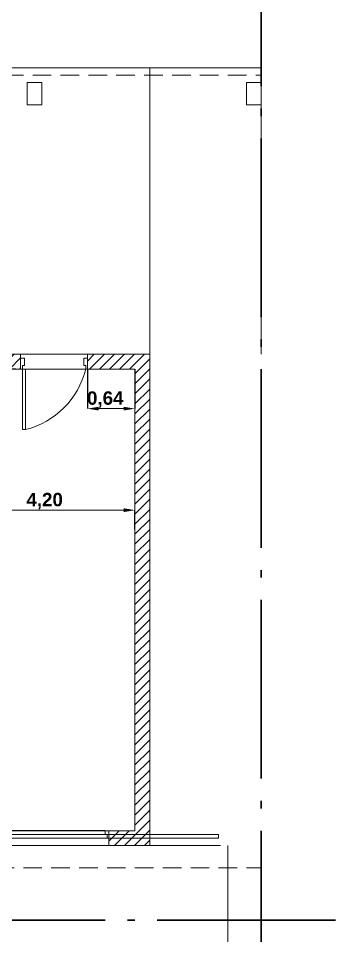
# Model space of a CAD drawing. Header units: millimetres. Extents: x 1434 to 1765, y 1396 to 1517.
# Drawn here: x 1615.69 to 1619.96, y 1404.7 to 1417.03 of the extents above; entities that cross this region are included whole.
import ezdxf

# ---------------------------------------------------------------- set-up
doc = ezdxf.new("R2010")
doc.units = ezdxf.units.MM
doc.linetypes.add('ACAD_ISO04W100', pattern=[30, 24, -3, 0, -3])
doc.linetypes.add('HIDDEN', pattern=[0.375, 0.25, -0.125])
for name, color, linetype, lineweight in [('0.1', 50, 'Continuous', 0), ('cotas', 104, 'Continuous', 18), ('L.M.', 160, 'ACAD_ISO04W100', 30)]:
    doc.layers.add(name, color=color, linetype=linetype, lineweight=lineweight)
for name, color, linetype, lineweight, true_color in [('arbol', 7, 'Continuous', 18, 0x00701c), ('gris', 252, 'Continuous', 18, 0x696969), ('rojo muros', 7, 'Continuous', 18, 0xe60a62)]:
    doc.layers.add(name, color=color, linetype=linetype, lineweight=lineweight, true_color=true_color)
doc.styles.add('SANSSERIFBOLD', font='sasb____.pfb')
doc.styles.get("Standard").update_dxf_attribs({"font": 'arial.ttf'})
doc.dimstyles.new('ISO-25', dxfattribs={"dimtxt": 2.5, "dimasz": 2.5, "dimexe": 1.25, "dimexo": 0.625, "dimtad": 1, "dimtxsty": 'Standard', "dimcen": 2.5, "dimadec": 0, "dimazin": 0, "dimtfac": 1, "dimtmove": 0, "dimatfit": 3, "dimfxl": 1, "dimarcsym": 0})

# ---------------------------------------------------------------- blocks, each defined once
blk = doc.blocks.new('*D109')
at = {"layer": 'cotas', "color": 0, "linetype": 'Continuous', "lineweight": -2}
for p, q in [((1615.655, 1412.313), (1615.234, 1412.313)), ((1616.855, 1406.113), (1615.234, 1406.113))]:
    blk.add_line(p, q, dxfattribs=at)
at = {"layer": 'cotas', "color": 0, "linetype": 'Continuous', "lineweight": 9}
blk.add_line((1615.234, 1412.163), (1615.234, 1406.263), dxfattribs=at)
at = {"layer": 'cotas', "color": 0, "linetype": 'Continuous'}
for points in [[(1615.209, 1412.163), (1615.259, 1412.163), (1615.234, 1412.313)], [(1615.209, 1406.263), (1615.259, 1406.263), (1615.234, 1406.113)]]:
    blk.add_solid(points, dxfattribs=at)
at = {"layer": 'Defpoints', "color": 0, "linetype": 'Continuous'}
for p in [(1615.655, 1412.313), (1615.234, 1406.113), (1616.855, 1406.113)]:
    blk.add_point(p, dxfattribs=at)
at = {"layer": 'cotas', "linetype": 'Continuous', "insert": (1615.112, 1408.276), "char_height": 0.18, "attachment_point": 5, "rotation": 90, "style": 'SANSSERIFBOLD'}
blk.add_mtext('6,20', dxfattribs=at)
blk = doc.blocks.new('*D110')
at = {"layer": 'cotas', "color": 0, "linetype": 'Continuous', "lineweight": -2}
for p, q in [((1613.055, 1410.158), (1613.055, 1410.419)), ((1617.255, 1410.163), (1617.255, 1410.419))]:
    blk.add_line(p, q, dxfattribs=at)
at = {"layer": 'cotas', "color": 0, "linetype": 'Continuous', "lineweight": 9}
blk.add_line((1617.105, 1410.419), (1613.205, 1410.419), dxfattribs=at)
at = {"layer": 'cotas', "color": 0, "linetype": 'Continuous'}
for points in [[(1613.205, 1410.444), (1613.205, 1410.394), (1613.055, 1410.419)], [(1617.105, 1410.444), (1617.105, 1410.394), (1617.255, 1410.419)]]:
    blk.add_solid(points, dxfattribs=at)
at = {"layer": 'Defpoints', "color": 0, "linetype": 'Continuous'}
for p in [(1613.055, 1410.419), (1613.055, 1410.158), (1617.255, 1410.163)]:
    blk.add_point(p, dxfattribs=at)
at = {"layer": 'cotas', "linetype": 'Continuous', "insert": (1616.041, 1410.541), "char_height": 0.18, "attachment_point": 5, "style": 'SANSSERIFBOLD'}
blk.add_mtext('4,20', dxfattribs=at)
blk = doc.blocks.new('*D115')
at = {"layer": 'cotas', "color": 0, "linetype": 'Continuous', "lineweight": -2}
for p, q in [((1616.618, 1412.313), (1616.618, 1411.783)), ((1617.255, 1412.313), (1617.255, 1411.783))]:
    blk.add_line(p, q, dxfattribs=at)
at = {"layer": 'cotas', "color": 0, "linetype": 'Continuous', "lineweight": 9}
blk.add_line((1616.768, 1411.783), (1617.105, 1411.783), dxfattribs=at)
at = {"layer": 'cotas', "color": 0, "linetype": 'Continuous'}
for points in [[(1616.768, 1411.808), (1616.768, 1411.758), (1616.618, 1411.783)], [(1617.105, 1411.808), (1617.105, 1411.758), (1617.255, 1411.783)]]:
    blk.add_solid(points, dxfattribs=at)
at = {"layer": 'Defpoints', "color": 0, "linetype": 'Continuous'}
for p in [(1616.618, 1412.313), (1617.255, 1412.313), (1617.255, 1411.783)]:
    blk.add_point(p, dxfattribs=at)
at = {"layer": 'cotas', "linetype": 'Continuous', "insert": (1616.856, 1411.905), "char_height": 0.18, "attachment_point": 5, "style": 'SANSSERIFBOLD'}
blk.add_mtext('0,64', dxfattribs=at)

msp = doc.modelspace()

# ---------------------------------------------------------------- hatches: boundary and pattern name
at = {"layer": 'rojo muros'}
h = msp.add_hatch(dxfattribs=at)
h.set_pattern_fill('LINE', color=256, scale=0.03, angle=45, style=0)
h.set_pattern_definition([(45, (-1.5, -82.17267), (-0.067351921, 0.067351921), [])])
h.paths.add_polyline_path([(1613.749, 1412.513), (1613.055, 1412.513), (1613.055, 1412.313), (1613.749, 1412.313)])
h.paths.add_polyline_path([(1611.605, 1412.463), (1611.605, 1412.513), (1611.555, 1412.513), (1611.555, 1412.313), (1611.605, 1412.313)])
h.paths.add_polyline_path([(1616.618, 1412.463), (1616.618, 1412.313), (1616.755, 1412.313), (1616.755, 1412.463)])
h.paths.add_polyline_path([(1616.618, 1412.513), (1616.618, 1412.463), (1616.755, 1412.463), (1616.755, 1412.313), (1617.255, 1412.313), (1617.255, 1406.113), (1616.905, 1406.113), (1616.905, 1405.913), (1617.455, 1405.913), (1617.455, 1412.513)])
h.paths.add_polyline_path([(1615.718, 1412.313), (1615.718, 1412.513), (1615.349, 1412.513), (1615.349, 1412.313)])

# ---------------------------------------------------------------- linework, layer by layer
at = {"layer": '0.1', "linetype": 'HIDDEN'}
for p, q in [((1602.755, 1416.263), (1618.955, 1416.263)), ((1618.955, 1405.613), (1618.955, 1405.913)), ((1613.505, 1405.613), (1618.955, 1405.613))]:
    msp.add_line(p, q, dxfattribs=at)
at = {"layer": 'arbol'}
for p, q in [((1615.718, 1412.313), (1615.718, 1412.513)), ((1616.618, 1412.313), (1616.618, 1412.513))]:
    msp.add_line(p, q, dxfattribs=at)
at = {"layer": 'gris'}
for p, q in [((1602.955, 1416.363), (1618.955, 1416.363)), ((1617.455, 1416.363), (1617.455, 1412.513)), ((1618.955, 1416.363), (1618.955, 1412.513)), ((1615.805, 1416.163), (1615.805, 1415.863)), ((1616.005, 1416.163), (1615.805, 1416.163)), ((1616.005, 1416.163), (1616.005, 1415.863)), ((1618.755, 1415.863), (1618.755, 1416.163)), ((1618.955, 1416.163), (1618.755, 1416.163)), ((1618.955, 1415.863), (1618.955, 1416.163)), ((1616.005, 1415.863), (1615.805, 1415.863)), ((1618.955, 1415.863), (1618.755, 1415.863)), ((1615.349, 1412.513), (1617.455, 1412.513)), ((1617.455, 1405.913), (1617.455, 1412.513)), ((1615.655, 1412.313), (1617.255, 1412.313)), ((1617.255, 1406.113), (1617.255, 1412.313)), ((1617.255, 1406.113), (1616.905, 1406.113)), ((1616.905, 1406.113), (1616.905, 1405.913)), ((1618.405, 1405.913), (1613.905, 1405.913)), ((1617.455, 1405.913), (1616.905, 1405.913)), ((1618.505, 1405.913), (1618.505, 1396.913))]:
    msp.add_line(p, q, dxfattribs=at)
for points in [[(1615.718, 1412.463), (1615.718, 1412.313), (1615.743, 1412.313), (1615.743, 1412.363), (1615.768, 1412.363), (1615.768, 1412.463), (1615.718, 1412.463)], [(1616.618, 1412.463), (1616.618, 1412.313), (1616.593, 1412.313), (1616.593, 1412.363), (1616.568, 1412.363), (1616.568, 1412.463), (1616.618, 1412.463)], [(1616.905, 1406.113), (1616.905, 1406.013), (1616.88, 1406.013), (1616.88, 1406.063), (1616.855, 1406.063), (1616.855, 1406.113), (1616.905, 1406.113)]]:
    msp.add_lwpolyline(points, dxfattribs=at)
for points in [[(1615.743, 1411.501), (1615.743, 1412.313), (1615.783, 1412.313), (1615.783, 1411.501)], [(1618.38, 1406.013), (1613.93, 1406.013), (1613.93, 1406.063), (1618.38, 1406.063)]]:
    msp.add_lwpolyline(points, close=True, dxfattribs=at)
msp.add_arc((1615.51, 1412.583), 1.116, 284.1618, 346.0202, dxfattribs=at)
at = {"layer": 'L.M.', "ltscale": 0.1}
msp.add_line((1618.955, 1430.913), (1618.955, 1398.913), dxfattribs=at)
at = {"layer": 'L.M.', "color": 253, "ltscale": 0.1}
msp.add_line((1619.955, 1404.913), (1597.955, 1404.913), dxfattribs=at)

# ---------------------------------------------------------------- dimensions: what is measured, and where the dimension line sits
at = {"layer": 'cotas', "linetype": 'Continuous'}
dim = msp.add_linear_dim(base=(1615.234, 1406.113), p1=(1615.655, 1412.313), p2=(1616.855, 1406.113), angle=90, dimstyle='ISO-25', override={"dimtxt": 0.18, "dimasz": 0.15, "dimexe": 0, "dimexo": 0, "dimgap": 0.01, "dimzin": 0, "dimtxsty": 'SANSSERIFBOLD', "dimclrt": 256, "dimlwd": 9}, dxfattribs=at)
dim.commit()
dim.dimension.update_dxf_attribs({"geometry": '*D109', "text_midpoint": (1615.234, 1408.276), "dimtype": 160})
for base, p1, p2, picture, middle in [((1617.255, 1411.783), (1616.618, 1412.313), (1617.255, 1412.313), '*D115', (1616.856, 1411.783)), ((1613.055, 1410.419), (1617.255, 1410.163), (1613.055, 1410.158), '*D110', (1616.041, 1410.419))]:
    dim = msp.add_linear_dim(base=base, p1=p1, p2=p2, dimstyle='ISO-25', override={"dimtxt": 0.18, "dimasz": 0.15, "dimexe": 0, "dimexo": 0, "dimgap": 0.01, "dimzin": 0, "dimtxsty": 'SANSSERIFBOLD', "dimclrt": 256, "dimlwd": 9}, dxfattribs=at)
    dim.commit()
    dim.dimension.update_dxf_attribs({"geometry": picture, "text_midpoint": middle, "dimtype": 160})

doc.saveas('drawing.dxf')
